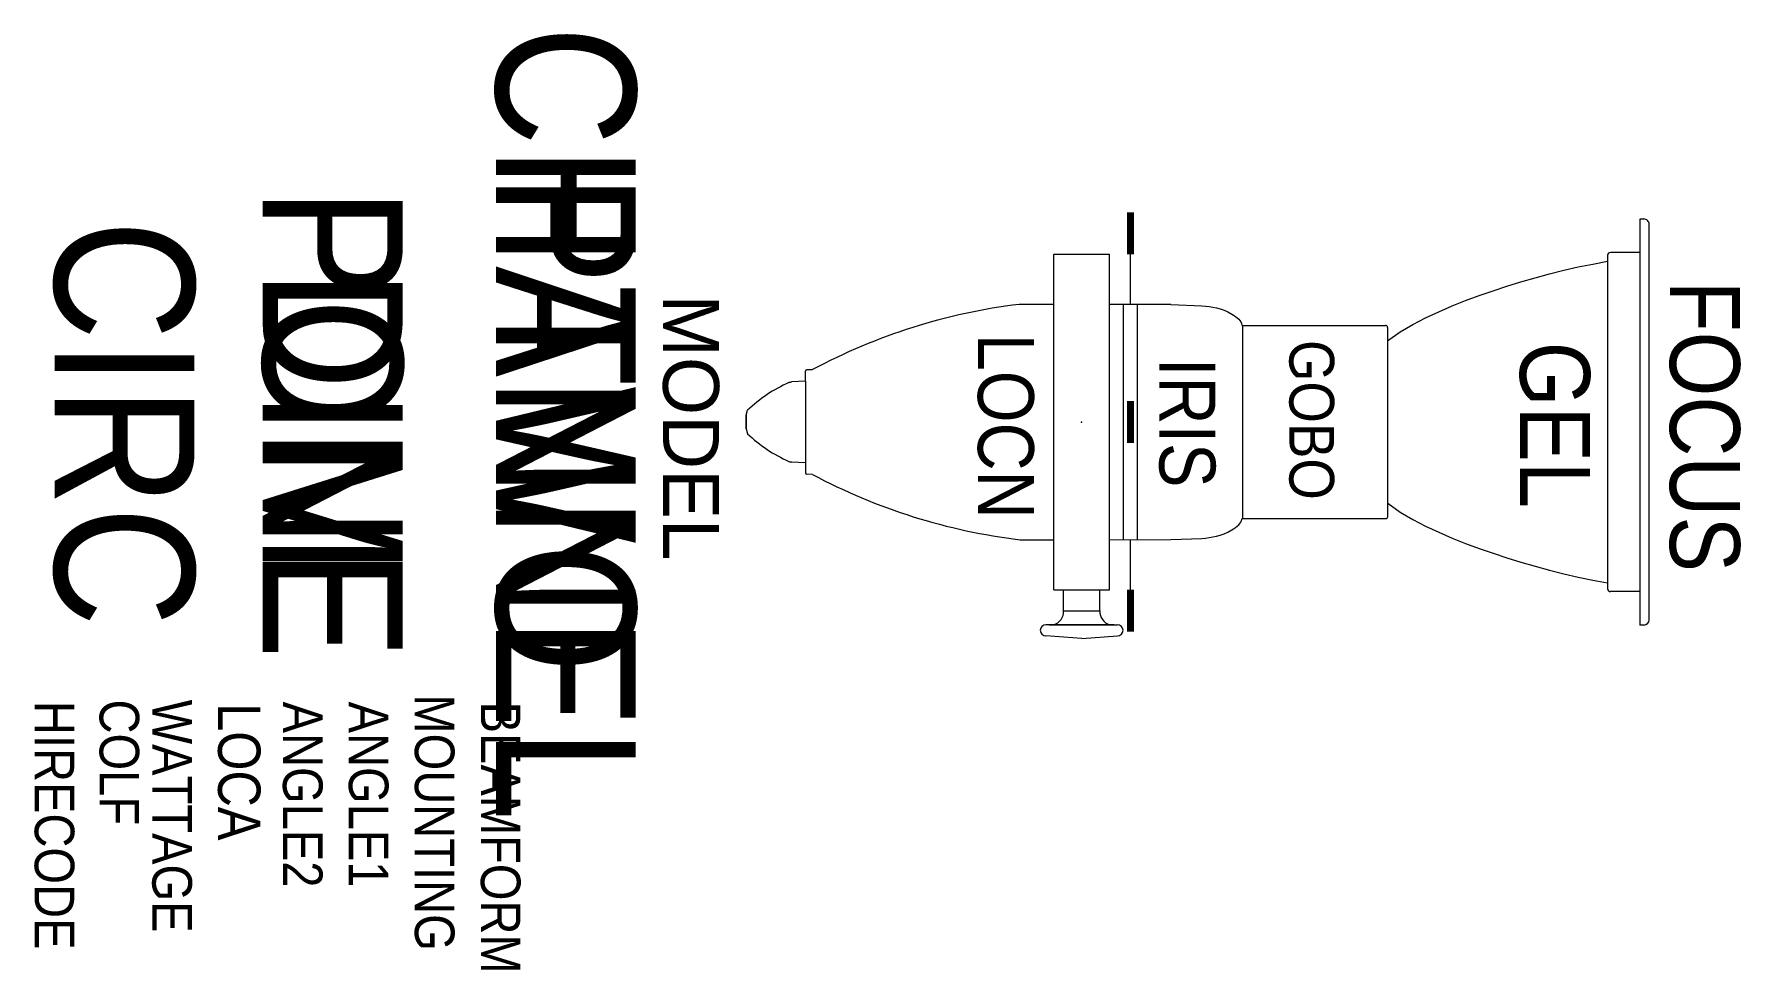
# Model space of a CAD drawing. Extents: x -4018 to -2797, y -2130 to -1461.
import ezdxf
from ezdxf.enums import TextEntityAlignment as Align

# ---------------------------------------------------------------- set-up
doc = ezdxf.new("R2010")
doc.units = 0
doc.header["$MEASUREMENT"] = 0
doc.layers.get('0').update_dxf_attribs({"linetype": 'CONTINUOUS'})
for name, color, linetype in [('CHANNEL', 3, 'CONTINUOUS'), ('CIRC', 6, 'CONTINUOUS'), ('DIMMER', 4, 'CONTINUOUS'), ('FOCUS', 2, 'CONTINUOUS'), ('GEL', 1, 'CONTINUOUS'), ('LANTERNS', 4, 'CONTINUOUS'), ('LOCATION', 7, 'CONTINUOUS'), ('MODEL', 6, 'CONTINUOUS'), ('PATCH', 5, 'CONTINUOUS'), ('PATCH2', 5, 'CONTINUOUS')]:
    doc.layers.add(name, color=color, linetype=linetype)

msp = doc.modelspace()

# ---------------------------------------------------------------- linework, layer by layer
for p, q in [((-2869.7, -1592.9), (-2869.7, -1883.3)), ((-2866.8, -1592.9), (-2869.7, -1592.9)), ((-2862.9, -1879.5), (-2862.9, -1596.7)), ((-3288.7, -1858.1), (-3288.7, -1618.2)), ((-3288.6, -1618.1), (-3248.8, -1618.1)), ((-3248.7, -1858.1), (-3248.7, -1618.2)), ((-3233.7, -1654), (-3233.7, -1618.2)), ((-2892.7, -1618.8), (-2892.7, -1857.5)), ((-2869.7, -1616.8), (-2890.7, -1616.8)), ((-3288.7, -1654), (-3313.3, -1654)), ((-3204.9, -1654), (-3248.7, -1654)), ((-3238.7, -1822.3), (-3238.7, -1654)), ((-3228.7, -1822.3), (-3228.7, -1654)), ((-3204.9, -1654), (-3182.7, -1654.9)), ((-3153.8, -1669), (-3153.8, -1807.2)), ((-3153.8, -1669), (-3051.5, -1669)), ((-3050, -1674.1), (-3050, -1802.9)), ((-3466.2, -1708.9), (-3466.2, -1701.8)), ((-3461.1, -1700.7), (-3465.2, -1700.8)), ((-3466.2, -1708.9), (-3476.2, -1709.4)), ((-3466.2, -1709), (-3466.2, -1767.3)), ((-3508.7, -1733.3), (-3507.7, -1729.7)), ((-3508.7, -1733.3), (-3508.7, -1742.8)), ((-3508.7, -1742.9), (-3508.7, -1733.4)), ((-3508.7, -1742.9), (-3507.7, -1746.5)), ((-3466.2, -1767.3), (-3476.2, -1766.8)), ((-3466.2, -1767.3), (-3466.2, -1774.4)), ((-3461.1, -1775.6), (-3465.2, -1775.4)), ((-3049.9, -1796.1), (-3041, -1802.5)), ((-3049.9, -1805.7), (-3049.9, -1796.1)), ((-3041, -1802.5), (-3032, -1807.8)), ((-3153.8, -1807.2), (-3051.4, -1807.2)), ((-3032, -1807.8), (-3022.8, -1812.6)), ((-3022.8, -1812.6), (-3013.4, -1817)), ((-3013.4, -1817), (-3003.8, -1821.1)), ((-3312.7, -1822.3), (-3288.7, -1822.3)), ((-3248.7, -1822.3), (-3204.9, -1822.2)), ((-3233.7, -1858.1), (-3233.7, -1822.3)), ((-3204.9, -1822.2), (-3182.7, -1821.4)), ((-3003.8, -1821.1), (-2994.2, -1824.9)), ((-2994.2, -1824.9), (-2984.4, -1828.6)), ((-2984.4, -1828.6), (-2974.5, -1832)), ((-2974.5, -1832), (-2964.6, -1835.3)), ((-2964.6, -1835.3), (-2954.6, -1838.4)), ((-2954.6, -1838.4), (-2944.5, -1841.3)), ((-2944.5, -1841.3), (-2934.3, -1844)), ((-2934.3, -1844), (-2924, -1846.6)), ((-2924, -1846.6), (-2913.7, -1849)), ((-2913.7, -1849), (-2903.2, -1851.2)), ((-2903.2, -1851.2), (-2892.7, -1853.1)), ((-3288.6, -1858.1), (-3248.8, -1858.1)), ((-3281.7, -1873.1), (-3281.7, -1858.1)), ((-3255.7, -1873.1), (-3255.7, -1858.1)), ((-2869.7, -1859.4), (-2890.7, -1859.4)), ((-3281.7, -1873.1), (-3255.7, -1873.1)), ((-3245.5, -1883.1), (-3294.3, -1883.1)), ((-3268.7, -1892.9), (-3294.3, -1891.1)), ((-3291.9, -1883.1), (-3243.1, -1883.1)), ((-3268.7, -1892.9), (-3243.1, -1891.1)), ((-2866.8, -1883.3), (-2869.7, -1883.3))]:
    msp.add_line(p, q)
at = {"const_width": 5}
for points in [[(-3233.7, -1618.2), (-3233.7, -1588.1)], [(-3233.7, -1723.1), (-3233.7, -1753.2)], [(-3233.7, -1858), (-3233.7, -1888)]]:
    msp.add_lwpolyline(points, dxfattribs=at)
for points in [[(-3022.8, -1663.6), (-3013.4, -1659.2), (-3003.8, -1655.1), (-2994.2, -1651.3), (-2984.4, -1647.6), (-2974.5, -1644.2), (-2964.6, -1640.9), (-2954.6, -1637.9), (-2944.5, -1634.9), (-2934.3, -1632.2), (-2924, -1629.6), (-2913.7, -1627.2), (-2903.2, -1625.1), (-2892.7, -1623.1)], [(-3050, -1670.4), (-3050, -1680.1), (-3041, -1673.7), (-3032, -1668.4), (-3022.8, -1663.6)], [(-3478, -1709.9), (-3477.5, -1709.7), (-3476.7, -1709.5), (-3476.2, -1709.4)], [(-3478, -1766.3), (-3477.5, -1766.5), (-3476.7, -1766.7), (-3476.2, -1766.8)]]:
    msp.add_lwpolyline(points)
for centre, radius, start, end in [((-2866.8, -1596.7), 3.83, 359.9968, 90), ((-3288.6, -1618.2), 0.0592, 90, 180), ((-3248.8, -1618.2), 0.0592, 0, 90), ((-2890.7, -1618.8), 1.92, 90, 180), ((-3262.6, -2072), 421.1, 96.9281, 118.1344), ((-3153.8, -1668.5), 0.501, 189.6904, 270), ((-3051.5, -1670.5), 1.5, 2, 90), ((-3465.2, -1701.8), 1, 92, 180), ((-3436.1, -1804.9), 103.8, 113.8161, 133.5634), ((-3268.8, -1738.1), 0.0592, 270, 0), ((-3268.8, -1738.1), 0.0592, 270, 0), ((-3436.1, -1671.3), 103.8, 226.4366, 246.1839), ((-3465.2, -1774.4), 1, 180, 268), ((-3262.6, -1404.2), 421.1, 241.8656, 263.1564), ((-3051.4, -1805.7), 1.5, 270, 0), ((-3153.8, -1807.7), 0.501, 90, 170.3096), ((-3288.6, -1858.1), 0.0592, 180, 270), ((-3248.8, -1858.1), 0.0592, 270, 0), ((-2890.7, -1857.5), 1.92, 180, 270), ((-3291.8, -1873.5), 10.2, 288.0473, 1.9687), ((-3245.7, -1873.6), 9.99, 177.3184, 252.6657), ((-3294.3, -1887.1), 4, 90, 270), ((-3243.1, -1887.1), 4, 270, 90), ((-2866.8, -1879.5), 3.83, 270, 0), ((-3268.7, -1892.9), 0.0592, 266.0283, 273.9717)]:
    msp.add_arc(centre, radius, start, end)
for points in [[(-3182.7, -1654.9), (-3175.8, -1655.7), (-3165.7, -1656.8), (-3154.1, -1665.9), (-3154.3, -1668.6), (-3154.3, -1668.6)], [(-3182.7, -1821.4), (-3175.8, -1820.6), (-3165.7, -1819.4), (-3154.1, -1810.3), (-3154.3, -1807.7), (-3154.3, -1807.7)]]:
    msp.add_open_spline(points, degree=3, knots=[0, 0, 0, 0, 0.4352677, 0.6401018, 0.6401061, 0.6401061, 0.6401061, 0.6401061])
msp.add_point((-3268.8, -1738.1))

# ---------------------------------------------------------------- texts
at = {"layer": 'CHANNEL', "width": 0.89}
msp.add_attdef('CHANNEL', text='', height=100, rotation=270, dxfattribs=at).set_placement((-3687.5, -1739), align=Align.CENTER)
at = {"layer": 'CIRC', "width": 0.89}
msp.add_attdef('CIRC', text='', height=100, rotation=270, dxfattribs=at).set_placement((-4003.1, -1739), align=Align.CENTER)
at = {"layer": 'DIMMER', "width": 0.89}
msp.add_attdef('DIM', text='', height=100, rotation=270, dxfattribs=at).set_placement((-3854.2, -1738.1), align=Align.CENTER)
at = {"layer": 'FOCUS', "color": 30, "width": 0.89}
msp.add_attdef('FOCUS', text='', height=50, rotation=270, dxfattribs=at).set_placement((-2848.1, -1741.2), align=Align.CENTER)
at = {"layer": 'GEL', "width": 0.89}
for tag, height, p in [('GOBO', 32, (-3120.2, -1736.6)), ('GEL', 50, (-2955.3, -1740.2))]:
    msp.add_attdef(tag, text='', height=height, rotation=270, dxfattribs=at).set_placement(p, align=Align.CENTER)
at = {"layer": 'LANTERNS', "color": 30, "width": 0.89}
msp.add_attdef('IRIS', text='', height=40, rotation=270, dxfattribs=at).set_placement((-3193.1, -1738.6), align=Align.MIDDLE)
at = {"layer": 'LANTERNS', "color": 0, "width": 0.89, "flags": 1}
for tag, p, s, height in [('COLF', (-3970.9, -1936.6), 'N', 28.3), ('WATTAGE', (-3933.2, -1936.7, 0), '600', 28.3), ('ANGLE2', (-3839.8, -1938.1), '10', 28.3), ('ANGLE1', (-3792.7, -1938.1), '10', 28.3), ('MOUNTING', (-3745.5, -1932.9), 'STANDARD HOOK CLAMP', 28.305), ('HIRECODE', (-4017.3, -1937.6), '', 28.3), ('LOCA', (-3886.2, -1939.2), '', 30.3), ('BEAMFORM', (-3698.3, -1938.1), 'C', 28.3)]:
    msp.add_attdef(tag, p, s, height=height, rotation=270, dxfattribs=at)
at = {"layer": 'LOCATION', "width": 0.89}
msp.add_attdef('LOCN', text='', height=40, rotation=270, dxfattribs=at).set_placement((-3342.9, -1741.1), align=Align.CENTER)
at = {"layer": 'MODEL'}
msp.add_attdef('MODEL', text='SL 10', height=40, rotation=270, dxfattribs=at).set_placement((-3568, -1742.1), align=Align.CENTER)
at = {"layer": 'PATCH', "width": 0.89}
msp.add_attdef('PONE', text='', height=100, rotation=270, dxfattribs=at).set_placement((-3854.2, -1739), align=Align.CENTER)
at = {"layer": 'PATCH2', "width": 0.89}
msp.add_attdef('PTWO', text='', height=100, rotation=270, dxfattribs=at).set_placement((-3687.5, -1739), align=Align.CENTER)

doc.saveas('drawing.dxf')
